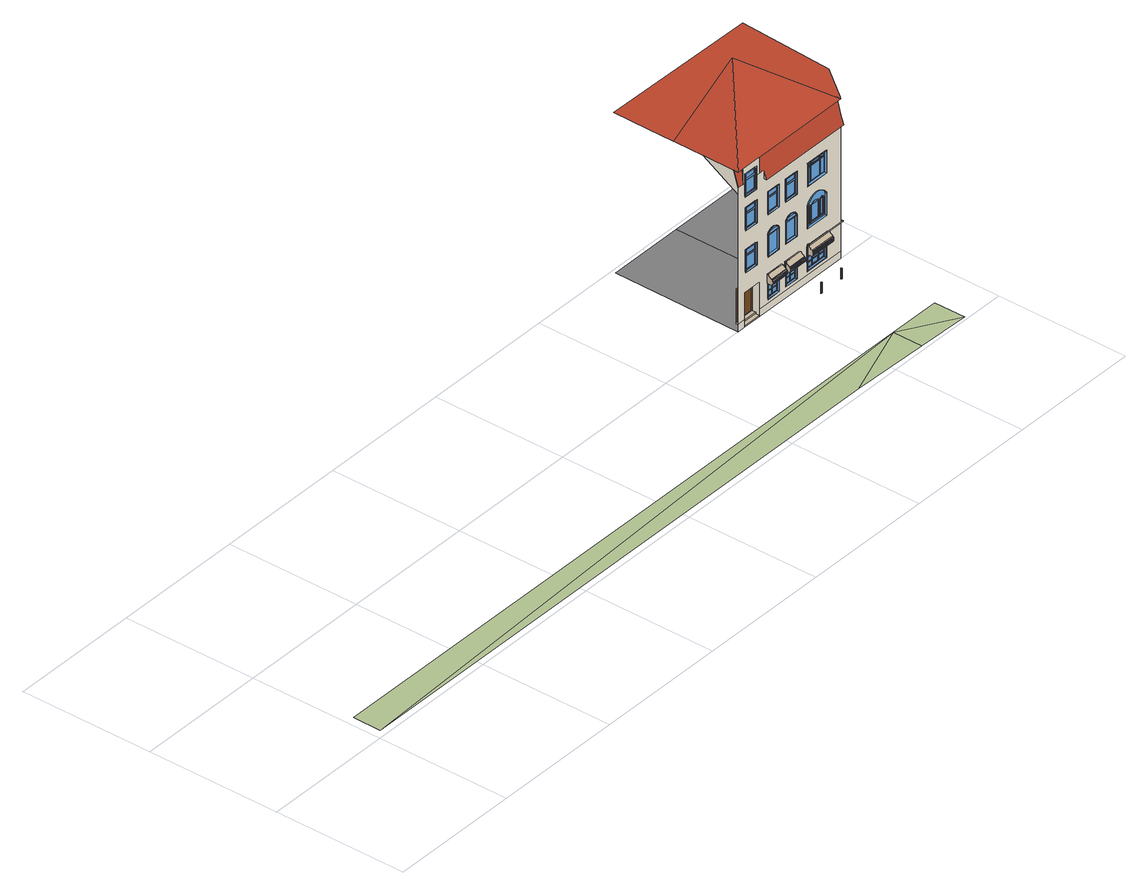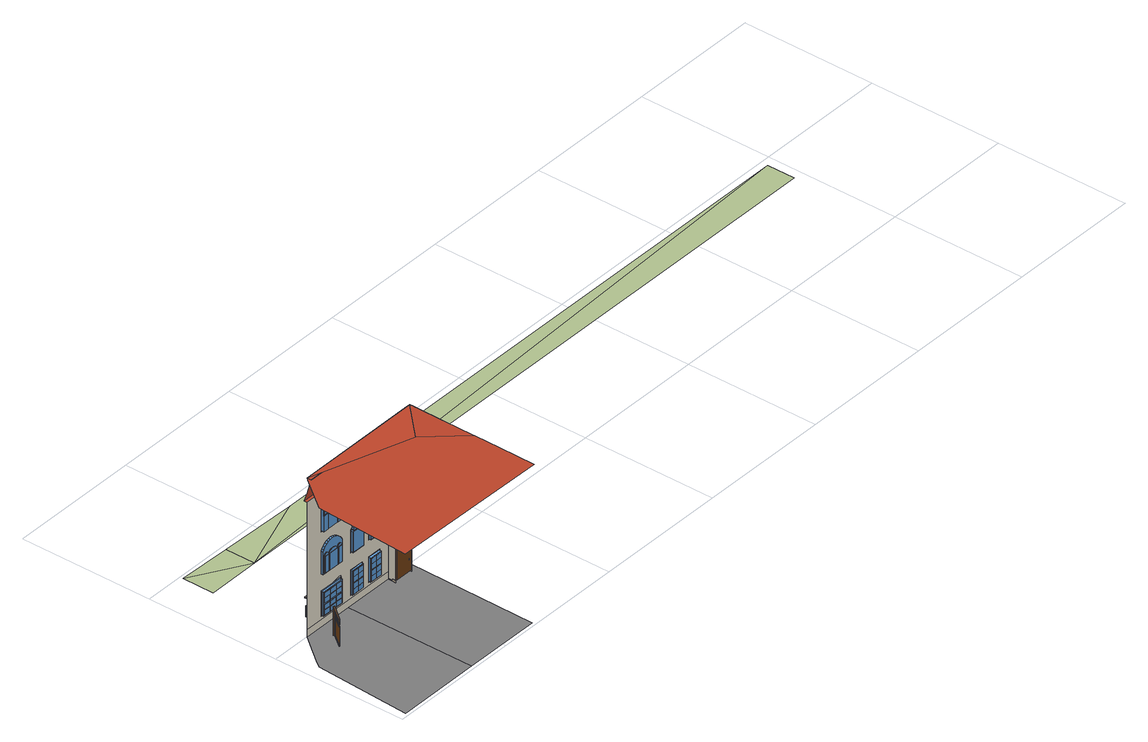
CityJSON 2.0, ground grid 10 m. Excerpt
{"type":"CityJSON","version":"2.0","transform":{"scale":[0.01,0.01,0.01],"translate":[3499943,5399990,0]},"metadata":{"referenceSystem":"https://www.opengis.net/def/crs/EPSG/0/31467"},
"CityObjects":{
"building1":{"type":"Building","children":["building1-1","building1-2"],"geometry":[{"type":"MultiSurface","lod":"3","boundaries":[[[0,1,2]],[[2,3,4]],[[4,0,2]],[[4,2,1]],[[5,1,2,6]],[[7,8,9,10,11]],[[12,13,14]],[[15,10,9,16,17,18,19]],[[20,21,22,23]],[[24,22,21,25]],[[26,27,28,29]],[[30,31,32,33]],[[34,35,36,37]],[[38,39,40]],[[40,39,41,42]],[[43,44,45,46]],[[47,48,49,50]],[[51,52,53,54]],[[55,56,57,58]],[[59,60,61,62]],[[63,64,65,66]],[[65,67,68,66]],[[67,65,64,69,70,71,72,73]],[[74,75,76,77,78,63,66,68]],[[73,74,68,67]],[[79,80,22,24,81,82,83,84]],[[23,22,80,85,86,83,82,87]],[[13,80,79,84,83,88,89,14]],[[23,87,90,20]],[[81,24,25,91]],[[89,14,12,92]],[[41,39,21,20,90,93,94,95],[96,97,35,34]],[[25,21,39,38,98,94,93,91]],[[38,40,99,98]],[[96,34,37,100]],[[41,95,101,42]],[[35,97,102,36]],[[101,99,40,42]],[[102,100,37,36]],[[103,104,105,106],[26,107,108,27]],[[109,110,111,112],[30,113,114,31]],[[27,108,115,28]],[[107,26,29,116]],[[31,114,117,32]],[[113,30,33,118]],[[28,115,116,29],[119,120,48,47],[121,122,56,55]],[[32,117,118,33],[123,124,52,51],[125,126,60,59]],[[121,55,58,127]],[[56,122,128,57]],[[119,47,50,129]],[[48,120,130,49]],[[125,59,62,131]],[[60,126,132,61]],[[123,51,54,133]],[[52,124,134,53]],[[128,127,58,57]],[[130,129,50,49]],[[132,131,62,61]],[[134,133,54,53]],[[135,15,19,136]],[[19,18,44,43,137,138,139,136]],[[44,138,140,45]],[[137,43,46,141]],[[45,140,141,46],[77,76,71,70]],[[98,99,94]],[[95,94,99,101]],[[97,96,100,102]],[[91,93,82,81]],[[87,82,93,90]],[[122,121,127,128]],[[126,125,131,132]],[[120,119,129,130]],[[124,123,133,134]],[[108,107,116,115]],[[114,113,118,117]],[[142,143,144,6,2,3]],[[89,88,92]],[[145,146,135,136,139,147,148]],[[138,137,141,140]],[[149,150,151]],[[1,13,80,22,21,39,40,99,94,93,82,83,88,151,150,152,153,154,155,2]],[[156,157,158,159]],[[160,161,162,163]],[[164,165,166,167]],[[3,2,155,154,168,89,92,12,14]],[[169,170,171,172]],[[173,174,175,176]],[[177,178,179,180]],[[181,182,183,184]],[[185,186,187,188]],[[189,190,191,192]],[[193,169,172,194]],[[11,10,15,135,146,195,196,197,198,149,151,88,83,86,85,80,13,1,5],[199,200,201,202,203,204,205,206],[110,109,112,111],[207,208,209,210,211,212,213,214,215,216,217,218,219,220,221],[222,223,224,225],[226,227,228,229,230,231,232,233,234,235,236,237,238,239,240],[241,242,243,244],[245,246,247,248],[249,250,251,252],[104,103,106,105],[253,254,255,256,257,258,259,260,261,262,263,264,265,266,267],[268,269,270,271]],[[272,273,274,275]],[[276,193,194,277]],[[278,276,277,279]],[[186,280,281,187]],[[282,185,188,283]],[[284,173,176,285]],[[286,177,180,287]],[[288,181,184,289]],[[174,290,291,175]],[[178,292,293,179]],[[182,294,295,183]],[[281,283,188,187]],[[285,176,175,291]],[[287,180,179,293]],[[184,183,295,289]],[[296,278,279,297]],[[298,296,297,299]],[[300,301,302,303,8,7]],[[246,245,248,247],[156,304,305,157]],[[211,210,209,208,207,221,220,219,218,217,216,215,214,213,212],[306,307,165,164],[308,309,310,170,169,193,276,278,296,298,311,312,313]],[[241,244,243,242],[314,315,161,160]],[[304,156,159,316]],[[157,305,317,158]],[[161,315,318,162]],[[314,160,163,319]],[[170,310,320,171]],[[165,307,321,166]],[[306,164,167,322]],[[280,282,283,281]],[[290,284,285,291]],[[292,286,287,293]],[[294,288,289,295]],[[158,317,316,159],[323,324,190,189],[325,326,273,272]],[[162,318,319,163],[327,328,329,330],[173,284,290,174],[331,332,333,334],[282,280,186,185],[335,336,337,338],[339,340,341,342],[182,181,288,294],[177,286,292,178]],[[190,324,343,191]],[[323,189,192,344]],[[273,326,345,274]],[[325,272,275,346]],[[343,344,192,191]],[[345,346,275,274]],[[347,348,349,350,351,299,297,279,277,194,172,171,320]],[[321,322,167,166],[352,353,354,355]],[[353,352,355,354]],[[330,329,356,357]],[[333,332,358,359]],[[338,337,360,361]],[[340,339,362,363]],[[311,298,299,351]],[[312,311,351,350]],[[142,3,14,89,168]],[[329,328,364,356]],[[327,330,357,365]],[[332,331,366,358]],[[334,333,359,367]],[[337,336,368,360]],[[335,338,361,369]],[[341,340,363,370]],[[339,342,371,362]],[[364,365,357,356]],[[358,366,367,359]],[[368,369,361,360]],[[363,362,371,370]],[[313,312,350,349]],[[308,313,349,348]],[[309,308,348,347]],[[326,325,346,345]],[[324,323,344,343]],[[310,309,347,320]],[[328,327,365,364]],[[331,334,367,366]],[[336,335,369,368]],[[342,341,370,371]],[[315,314,319,318]],[[307,306,322,321]],[[305,304,316,317]],[[372,373,374,375]],[[376,377,378,379]],[[380,381,382,383]],[[384,385,386,387]],[[388,389,390,391]],[[392,393,394,395]],[[396,397,398,399]],[[400,401,402,403]],[[404,405,406,407]],[[408,384,387,409]],[[410,411,412,413]],[[414,408,409,415]],[[416,414,415,417]],[[418,392,395,419]],[[420,388,391,421]],[[389,422,423,390]],[[393,424,425,394]],[[426,400,403,427]],[[428,396,399,429]],[[397,430,431,398]],[[401,432,433,402]],[[391,390,423,421]],[[419,395,394,425]],[[429,399,398,431]],[[433,427,403,402]],[[434,416,417,435]],[[436,434,435,437]],[[254,253,267,266,265,264,263,262,261,260,259,258,257,256,255],[438,439,381,380],[440,441,442,385,384,408,414,416,434,436,443,444,445]],[[252,251,250,249],[372,446,447,373]],[[268,271,270,269],[377,376,448,449]],[[373,447,450,374]],[[446,372,375,451]],[[438,380,383,452]],[[381,439,453,382]],[[385,442,454,386]],[[377,449,455,378]],[[448,376,379,456]],[[424,418,419,425]],[[430,428,429,431]],[[432,426,427,433]],[[422,420,421,423]],[[374,450,451,375],[457,458,405,404],[459,460,411,410]],[[378,455,456,379],[461,462,463,464],[465,466,467,468],[389,388,420,422],[392,418,424,393],[469,470,471,472],[396,428,430,397],[473,474,475,476],[426,432,401,400]],[[411,460,477,412]],[[405,458,478,406]],[[457,404,407,479]],[[459,410,413,480]],[[453,452,383,382],[481,482,483,484]],[[485,486,487,488,489,437,435,417,415,409,387,386,454]],[[477,480,413,412]],[[478,479,407,406]],[[482,481,484,483]],[[475,474,490,491]],[[466,465,492,493]],[[472,471,494,495]],[[464,463,496,497]],[[443,436,437,489]],[[444,443,489,488]],[[195,146,145,303,302,498]],[[471,470,499,494]],[[474,473,500,490]],[[465,468,501,492]],[[467,466,493,502]],[[476,475,491,503]],[[469,472,495,504]],[[463,462,505,496]],[[461,464,497,506]],[[445,444,488,487]],[[499,504,495,494]],[[490,500,503,491]],[[493,492,501,502]],[[505,506,497,496]],[[440,445,487,486]],[[441,440,486,485]],[[460,459,480,477]],[[458,457,479,478]],[[442,441,485,454]],[[462,461,506,505]],[[473,476,503,500]],[[468,467,502,501]],[[470,469,504,499]],[[439,438,452,453]],[[447,446,451,450]],[[449,448,456,455]],[[152,150,149,198]],[[507,200,199,508]],[[509,508,199]],[[509,510,511,512]],[[236,235,513,514]],[[515,516,517,518,519]],[[237,236,514,520]],[[521,522,523,524]],[[525,526,527,528]],[[529,530,531,532]],[[533,534,535,536]],[[537,538,539,540]],[[541,542,543,544,545]],[[546,547,548,549]],[[550,543,542,551]],[[202,201,200,203]],[[238,237,520,552]],[[553,550,551,554]],[[555,556,557,558]],[[559,168,154,155,2,6,144,143,560,561,562,563,564,565]],[[566,553,554,567]],[[568,566,567,569]],[[518,517,570,571],[534,533,572,573]],[[571,574,519,518],[575,576,547,546]],[[577,568,569,578]],[[547,576,579,548]],[[575,546,549,580]],[[572,533,536,581]],[[534,573,582,535]],[[239,238,552,583]],[[579,580,549,548]],[[536,535,582,581]],[[545,584,585,541]],[[542,541,585,586,587,588,589,590,578,569,567,554,551],[591,556,555,592]],[[556,591,593,557]],[[592,555,558,594]],[[557,593,594,558]],[[595,577,578,590]],[[530,596,597,531]],[[598,521,524,599]],[[600,529,532,601]],[[522,602,603,523]],[[604,537,540,605]],[[538,606,607,539]],[[608,525,528,609]],[[526,610,611,527]],[[532,531,597,601]],[[603,599,524,523]],[[605,540,539,607]],[[609,528,527,611]],[[612,595,590,589]],[[613,612,589,588]],[[576,575,580,579]],[[240,239,583,614]],[[615,613,588,587]],[[573,572,581,582]],[[591,592,594,593]],[[616,615,587,586]],[[617,616,586,585,584]],[[618,619,620,621]],[[622,623,624,625]],[[626,622,625,627]],[[628,629,630,631]],[[606,604,605,607]],[[596,600,601,597]],[[602,598,599,603]],[[610,608,609,611]],[[632,633,634,635]],[[226,240,614,636]],[[637,626,627,638]],[[639,640,641,642]],[[643,644,645,646]],[[647,648,649,650]],[[651,652,653,654]],[[655,637,638,656]],[[200,199,509,657,658,510,509,199,206,205,204,203]],[[659,655,656,660]],[[227,226,636,661]],[[662,659,660,663]],[[658,664,511,510]],[[657,509,512,665]],[[225,224,223,222],[515,666,667,516]],[[668,647,650,669]],[[648,670,671,649]],[[672,639,642,673]],[[674,643,646,675]],[[640,676,677,641]],[[664,665,512,511],[530,529,600,596],[598,602,522,521],[678,679,680,681],[674,682,644,643],[651,683,684,652],[685,686,687,688],[672,676,640,639],[537,604,606,538],[647,668,670,648],[525,608,610,526],[689,690,691,692],[693,694,695,696]],[[669,650,649,671]],[[644,682,697,645]],[[698,662,663,699]],[[683,651,654,700]],[[677,673,642,641]],[[697,675,646,645]],[[652,684,701,653]],[[235,234,702,513]],[[700,654,653,701]],[[666,515,519,574,703,704]],[[516,667,705,706,570,517]],[[570,706,707,571],[618,708,709,619]],[[707,703,574,571],[628,710,711,629]],[[514,513,702,712,713,714,715,716,717,661,636,614,583,552,520],[718,719,720,721,722,723,724,725,726,727,728,729,730,731,732],[698,733,734,735,736,737,738,739,623,622,626,637,655,659,662],[616,617,584,545,544,543,550,553,566,568,577,595,612,613,615]],[[710,628,631,740]],[[629,711,741,630]],[[708,618,621,742]],[[619,709,743,620]],[[623,739,744,624]],[[740,631,630,741]],[[742,621,620,743]],[[625,624,744,745,746,747,748,749,750,699,663,660,656,638,627],[751,633,632,752]],[[633,751,753,634]],[[752,632,635,754]],[[634,753,754,635]],[[733,698,699,750]],[[228,227,661,717]],[[734,733,750,749]],[[735,734,749,748]],[[670,668,669,671]],[[676,672,673,677]],[[682,674,675,697]],[[684,683,700,701]],[[229,228,717,716]],[[736,735,748,747]],[[692,691,755,756]],[[693,696,757,758]],[[681,680,759,760]],[[685,688,761,762]],[[737,736,747,746]],[[711,710,740,741]],[[738,737,746,745]],[[751,752,754,753]],[[739,738,745,744]],[[709,708,742,743]],[[230,229,716,715]],[[721,720,763,764]],[[765,766,767,768]],[[722,721,764,769]],[[723,722,769,770]],[[771,772,773,774]],[[724,723,770,775]],[[776,777,778,779]],[[689,692,756,780]],[[694,693,758,781]],[[691,690,782,755]],[[696,695,783,757]],[[781,758,757,783]],[[782,780,756,755]],[[678,681,760,784]],[[680,679,785,759]],[[686,685,762,786]],[[725,724,775,787]],[[688,687,788,761]],[[785,784,760,759]],[[786,762,761,788]],[[726,725,787,789]],[[231,230,715,714]],[[727,726,789,790]],[[720,719,791,763]],[[764,763,791,792,793,794,795,796,797,790,789,787,775,770,769],[798,777,776,799]],[[707,706,705,800],[801,766,765,802]],[[800,704,703,707],[803,804,772,771]],[[777,798,805,778]],[[799,776,779,806]],[[766,801,807,767]],[[802,765,768,808]],[[772,804,809,773]],[[803,771,774,810]],[[778,805,806,779]],[[728,727,790,797]],[[767,807,808,768]],[[809,810,774,773]],[[729,728,797,796]],[[232,231,714,713]],[[730,729,796,795]],[[731,730,795,794]],[[679,678,784,785]],[[687,686,786,788]],[[695,694,781,783]],[[690,689,780,782]],[[732,731,794,793]],[[798,799,806,805]],[[804,803,810,809]],[[718,732,793,792]],[[719,718,792,791]],[[658,657,665,664]],[[233,232,713,712]],[[801,802,808,807]],[[667,666,704,800,705]],[[234,233,712,702]],[[811,812,813,814]],[[815,816,817,818]],[[819,820,821,822]],[[818,817,823,824]],[[825,821,822,826]],[[815,827,824,818]],[[816,828,823,817]],[[820,829,825,821]],[[830,819,822,826]],[[811,831,832,814]],[[498,302,301,833,834,835,836]]],"semantics":{"surfaces":[{"type":"WallSurface"},{"type":"Window"},{"type":"Door"},{"type":"RoofSurface"},{"type":"GroundSurface"}],"values":[0,0,0,0,0,0,0,0,1,1,1,1,1,1,1,2,1,1,1,1,2,2,2,2,2,1,1,0,1,1,0,1,1,1,1,1,1,1,1,1,1,1,1,1,1,1,1,1,1,1,1,1,1,1,1,1,1,1,1,0,2,2,2,2,1,1,1,1,1,1,1,1,1,1,1,3,0,0,2,0,3,1,1,1,3,1,1,1,1,1,1,1,0,1,1,1,1,1,1,1,1,1,1,1,1,1,1,1,1,1,4,1,1,1,1,1,1,1,1,1,1,1,1,1,1,1,1,1,1,1,1,1,1,1,1,1,1,1,1,1,1,1,3,1,1,1,1,1,1,1,1,1,1,1,1,1,1,1,1,1,1,1,1,1,1,1,1,1,1,1,1,1,1,1,1,1,1,1,1,1,1,1,1,1,1,1,1,1,1,1,1,1,1,1,1,1,1,1,1,1,1,1,1,1,1,1,1,1,1,1,1,1,1,1,1,1,1,1,1,1,1,1,1,1,1,1,0,1,1,1,1,1,1,1,1,1,1,1,1,1,1,1,1,1,1,1,1,1,1,1,1,1,3,1,1,1,1,1,1,1,1,1,1,1,1,1,1,0,1,1,1,3,1,1,1,1,1,1,1,1,1,1,1,1,1,1,1,1,1,1,1,1,1,1,1,1,1,1,1,1,1,1,1,1,1,1,1,1,1,1,1,1,1,1,1,1,1,1,1,1,1,1,1,1,1,1,1,1,1,1,1,1,1,1,1,1,1,1,1,1,1,1,1,1,1,1,1,1,1,1,1,1,1,1,1,1,1,1,1,1,1,1,1,1,1,1,1,1,1,1,1,1,1,1,1,1,1,1,1,1,1,1,1,1,1,1,1,1,1,1,1,1,1,1,1,1,1,1,1,1,1,1,1,1,1,1,1,1,1,1,1,1,1,1,1,1,1,1,1,1,1,1,1,1,1,1,1,1,1,1,1,1,1,1,1,1,1,1,1,1,1,2,2,2,2,2,2,2,2,2,2,4]}}]},
"building1-1":{"type":"BuildingInstallation","attributes":{"function":"1060"},"parents":["building1"],"geometry":[{"type":"MultiSurface","lod":"3","boundaries":[[[16,9,145,148]],[[8,303,145,9]],[[147,139,138,44,18,17]],[[16,148,147,17]],[[837,838,18,17,16]],[[8,837,16,9]],[[839,840,148,147,139]],[[840,303,145,148]]]}]},
"building1-2":{"type":"BuildingInstallation","attributes":{"function":"1070"},"parents":["building1"],"geometry":[{"type":"MultiSurface","lod":"3","boundaries":[[[841,842,843,844]],[[845,846,847,848]],[[849,845,848,850]],[[851,849,850,852]],[[853,854,855,856]],[[857,852,850,848,847,858,859,860,861,862,863,856,855,864,844,843,865,866]],[[867,851,852,857]],[[868,867,857,866,865,843,842,869]],[[854,853,870,871,872,873,874,875,846,845,849,851,867,868,869,842,841,876]],[[870,853,856,863]],[[871,870,863,862]],[[872,871,862,861]],[[873,872,861,860]],[[874,873,860,859]],[[875,874,859,858]],[[846,875,858,847]],[[877,878,879,880]],[[881,882,880,879]],[[883,884,885,886]],[[887,888,889,890,891,885,884,892]],[[889,893,894,895,896,897,898,899,900,901,902,903,904,905,886,885,891,890]],[[906,907,904,903]],[[888,908,893,889]],[[908,909,894,893]],[[909,910,895,894]],[[910,911,896,895]],[[911,912,897,896]],[[912,913,898,897]],[[913,914,899,898]],[[914,915,900,899]],[[916,906,903,902]],[[915,917,901,900]],[[917,916,902,901]],[[907,906,916,917,915,914,913,912,911,910,909,908,888,887,892,884,883,918]],[[919,201,202]],[[920,921,922,923]],[[924,925,926,927]],[[925,928,929,926]],[[930,920,923,931]],[[928,932,933,929]],[[932,930,931,933]],[[934,921,920,930,932,928,925,924,935,936,937,938,939,940,941,942,943,944]],[[935,924,927,945]],[[936,935,945,946]],[[937,936,946,947]],[[938,937,947,948]],[[940,939,949,950]],[[939,938,948,949]],[[951,952,953,944,201,919,202]],[[954,955,956,952,951]],[[944,953,507,508,934]],[[196,197,878,877]],[[941,940,950,957,958,959,943,942]],[[951,959,958,957,950,949,948,947,946,945,927,926,929,933,931,923,922,954]],[[951,202,201,944,943,959]]]}]},
"cityfurniture1":{"type":"CityFurniture","attributes":{"function":"1520"},"geometry":[{"type":"MultiSurface","lod":"3","boundaries":[[[960,961,962,963]],[[963,962,964,965,966,967]],[[968,969,967,966]],[[969,960,963,967]],[[970,968,966,965]],[[961,971,964,962]],[[971,970,965,964]]]}]},
"cityfurniture2":{"type":"CityFurniture","attributes":{"function":"1520"},"geometry":[{"type":"MultiSurface","lod":"3","boundaries":[[[972,973,974,975]],[[975,974,976,977,978,979]],[[980,981,979,978]],[[981,972,975,979]],[[982,980,978,977]],[[973,983,976,974]],[[983,982,977,976]]]}]},
"terrain1":{"type":"TINRelief","geometry":[{"type":"CompositeSurface","lod":"3","boundaries":[[[984,985,986]],[[985,984,987]],[[985,987,988]],[[989,985,988]],[[985,989,990]]]}]}
},
"vertices":[
[4704,1000,1084],[4704,1000,1082],[4705,1035,1200],[4704,1000,1200],[4704,1035,1200],[4704,1000,1035],[4706,1278,1200],[4704,1000,0],[4762,1000,0],[4762,1000,8],[4762,1000,57],[4704,1000,57],[4754,1010,1200],[4754,1000,1082],[4754,1000,1200],[4762,1000,262],[4762,1031,8],[4762,1031,18],[4762,1062,18],[4762,1062,262],[4777,1013,977],[4777,1013,1126],[4777,1000,1082],[4777,1000,977],[4777,1000,1145],[4777,1013,1145],[4782,1000,889],[4782,1000,721],[4782,1013,721],[4782,1013,889],[4782,1000,572],[4782,1000,404],[4782,1013,404],[4782,1013,572],[4783,1013,1083],[4783,1013,983],[4783,1017,983],[4783,1017,1083],[4783,1013,1139],[4783,1013,1126],[4783,1017,1139],[4783,1013,1096],[4783,1017,1096],[4771,1062,252],[4771,1062,18],[4771,1065,18],[4771,1065,252],[4788,1013,827],[4788,1013,727],[4788,1017,727],[4788,1017,827],[4788,1013,510],[4788,1013,410],[4788,1017,410],[4788,1017,510],[4788,1013,883],[4788,1013,840],[4788,1017,840],[4788,1017,883],[4789,1013,565],[4789,1013,522],[4789,1017,522],[4789,1017,565],[4783,1061,114],[4783,1061,103],[4783,1057,103],[4783,1057,114],[4795,1057,103],[4795,1057,114],[4787,1061,103],[4787,1065,103],[4789,1065,103],[4789,1061,103],[4795,1061,103],[4795,1061,114],[4789,1061,114],[4789,1065,114],[4787,1065,114],[4787,1061,114],[4774,1000,1149],[4774,1000,1082],[4880,1000,1145],[4880,1000,1082],[4884,1000,1082],[4884,1000,1149],[4774,1000,974],[4884,1000,974],[4880,1000,977],[4906,1000,1082],[4906,1000,1200],[4880,1013,977],[4880,1013,1145],[4906,1010,1200],[4880,1013,1126],[4874,1013,1126],[4874,1013,1096],[4874,1013,1083],[4874,1013,983],[4874,1013,1139],[4874,1017,1139],[4874,1017,1083],[4874,1017,1096],[4874,1017,983],[4889,1000,893],[4779,1000,893],[4779,1000,718],[4889,1000,718],[4885,1000,889],[4885,1000,721],[4889,1000,575],[4779,1000,575],[4779,1000,400],[4889,1000,400],[4886,1000,572],[4886,1000,404],[4885,1013,721],[4885,1013,889],[4886,1013,404],[4886,1013,572],[4879,1013,827],[4879,1013,727],[4879,1013,883],[4879,1013,840],[4879,1013,510],[4879,1013,410],[4879,1013,565],[4879,1013,522],[4879,1017,883],[4879,1017,840],[4879,1017,827],[4879,1017,727],[4879,1017,565],[4879,1017,522],[4879,1017,510],[4879,1017,410],[4914,1000,262],[4914,1062,262],[4905,1062,252],[4905,1062,18],[4914,1062,18],[4905,1065,18],[4905,1065,252],[5281,1519,1508],[4708,1512,1200],[4708,1494,1200],[4914,1000,8],[4914,1000,57],[4914,1031,18],[4914,1031,8],[4954,1000,1015],[4954,980,1015],[4954,1000,1082],[5700,980,1015],[5700,1000,1082],[5700,1035,1200],[4954,1035,1200],[4997,1000,889],[4997,1000,721],[4997,1013,721],[4997,1013,889],[4997,1000,266],[4997,1000,84],[4997,1013,84],[4997,1013,266],[4998,1000,563],[4998,1000,405],[4998,1017,405],[4998,1017,563],[5700,1000,1200],[5002,1000,576],[4999,1000,571],[4999,1017,571],[5002,1017,576],[5002,1013,170],[5002,1013,131],[5002,1017,131],[5002,1017,170],[5002,1013,219],[5002,1013,180],[5002,1017,180],[5002,1017,219],[5002,1013,261],[5002,1013,222],[5002,1017,222],[5002,1017,261],[5002,1013,128],[5002,1013,89],[5002,1017,89],[5002,1017,128],[5003,1013,827],[5003,1013,727],[5003,1017,727],[5003,1017,827],[5008,1000,585],[5008,1017,585],[5700,1000,57],[5700,1000,286],[5700,1000,294],[5700,1000,1015],[5374,1000,80],[5374,1000,270],[5374,1000,284],[5385,1000,284],[5450,1000,270],[5564,1000,270],[5564,1000,80],[5539,1000,80],[5098,1000,578],[5103,1000,568],[5103,1000,400],[4993,1000,400],[4993,1000,568],[4998,1000,578],[5006,1000,588],[5015,1000,596],[5025,1000,602],[5036,1000,605],[5048,1000,606],[5060,1000,605],[5072,1000,602],[5082,1000,596],[5091,1000,588],[5379,1000,893],[5564,1000,893],[5564,1000,718],[5379,1000,718],[5452,1000,627],[5472,1000,630],[5491,1000,627],[5510,1000,622],[5527,1000,612],[5542,1000,600],[5555,1000,585],[5564,1000,568],[5564,1000,400],[5379,1000,400],[5379,1000,568],[5388,1000,585],[5401,1000,600],[5416,1000,612],[5433,1000,622],[5104,1000,272],[5104,1000,80],[4993,1000,80],[4993,1000,272],[4993,1000,893],[5103,1000,893],[5103,1000,718],[4993,1000,718],[5276,1000,718],[5166,1000,718],[5166,1000,893],[5276,1000,893],[5166,1000,400],[5166,1000,568],[5171,1000,578],[5178,1000,588],[5187,1000,596],[5198,1000,602],[5209,1000,605],[5221,1000,606],[5233,1000,605],[5244,1000,602],[5255,1000,596],[5263,1000,588],[5271,1000,578],[5276,1000,568],[5276,1000,400],[5277,1000,270],[5277,1000,80],[5166,1000,80],[5166,1000,270],[5003,1013,883],[5003,1013,840],[5003,1017,840],[5003,1017,883],[5017,1000,593],[5017,1017,593],[5027,1000,598],[5027,1017,598],[5047,1013,89],[5047,1017,89],[5047,1013,128],[5047,1017,128],[5047,1013,170],[5047,1017,170],[5047,1013,219],[5047,1017,219],[5047,1013,261],[5047,1017,261],[5047,1013,131],[5047,1017,131],[5047,1013,180],[5047,1017,180],[5047,1013,222],[5047,1017,222],[5037,1000,602],[5037,1017,602],[5048,1000,603],[5048,1017,603],[4711,1974,0],[5299,1974,0],[5299,1000,0],[4914,1000,0],[5100,1000,889],[5100,1000,721],[5099,1000,563],[5099,1000,405],[5088,1000,585],[5095,1000,576],[5097,1000,571],[5059,1000,602],[5070,1000,598],[5080,1000,593],[5100,1000,266],[5100,1000,84],[5100,1013,889],[5100,1013,721],[5100,1013,84],[5100,1013,266],[5097,1017,571],[5099,1017,405],[5099,1017,563],[5094,1013,827],[5094,1013,727],[5093,1013,883],[5093,1013,840],[5095,1013,170],[5095,1013,131],[5050,1013,131],[5050,1013,170],[5095,1013,89],[5050,1013,89],[5050,1013,128],[5095,1013,128],[5095,1013,219],[5095,1013,180],[5050,1013,180],[5050,1013,219],[5050,1013,222],[5050,1013,261],[5095,1013,261],[5095,1013,222],[5094,1017,727],[5094,1017,827],[5093,1017,840],[5093,1017,883],[5095,1017,576],[5088,1017,585],[5080,1017,593],[5070,1017,598],[5059,1017,602],[5001,1017,560],[5096,1017,560],[5096,1017,408],[5001,1017,408],[5050,1017,131],[5050,1017,170],[5050,1017,89],[5050,1017,128],[5050,1017,180],[5050,1017,219],[5050,1017,222],[5050,1017,261],[5095,1017,131],[5095,1017,170],[5095,1017,89],[5095,1017,128],[5095,1017,180],[5095,1017,219],[5095,1017,261],[5095,1017,222],[5169,1000,889],[5169,1000,721],[5169,1013,721],[5169,1013,889],[5170,1000,266],[5170,1000,84],[5170,1013,84],[5170,1013,266],[5170,1000,563],[5170,1000,405],[5170,1017,405],[5170,1017,563],[5174,1000,576],[5172,1000,571],[5172,1017,571],[5174,1017,576],[5175,1013,261],[5175,1013,222],[5175,1017,222],[5175,1017,261],[5175,1013,219],[5175,1013,180],[5175,1017,180],[5175,1017,219],[5175,1013,170],[5175,1013,131],[5175,1017,131],[5175,1017,170],[5175,1013,128],[5175,1013,89],[5175,1017,89],[5175,1017,128],[5175,1013,827],[5175,1013,727],[5175,1017,727],[5175,1017,827],[5181,1000,585],[5181,1017,585],[5176,1013,883],[5176,1013,840],[5176,1017,840],[5176,1017,883],[5189,1000,593],[5189,1017,593],[5199,1000,598],[5199,1017,598],[5220,1013,219],[5220,1017,219],[5220,1013,261],[5220,1017,261],[5220,1013,222],[5220,1017,222],[5220,1013,180],[5220,1017,180],[5220,1013,128],[5220,1017,128],[5220,1013,170],[5220,1017,170],[5220,1013,131],[5220,1017,131],[5220,1013,89],[5220,1017,89],[5210,1000,602],[5210,1017,602],[5221,1000,603],[5221,1017,603],[5271,1000,563],[5271,1000,405],[5261,1000,585],[5267,1000,576],[5270,1000,571],[5232,1000,602],[5242,1000,598],[5252,1000,593],[5273,1000,889],[5273,1000,721],[5273,1000,266],[5273,1000,84],[5273,1013,721],[5273,1013,889],[5271,1017,563],[5271,1017,405],[5270,1017,571],[5273,1013,84],[5273,1013,266],[5266,1013,827],[5266,1013,727],[5266,1013,883],[5266,1013,840],[5268,1013,219],[5268,1013,180],[5223,1013,180],[5223,1013,219],[5223,1013,222],[5223,1013,261],[5268,1013,261],[5268,1013,222],[5268,1013,170],[5268,1013,131],[5223,1013,131],[5223,1013,170],[5268,1013,89],[5223,1013,89],[5223,1013,128],[5268,1013,128],[5266,1017,840],[5266,1017,727],[5266,1017,827],[5266,1017,883],[5173,1017,560],[5268,1017,560],[5268,1017,408],[5173,1017,408],[5267,1017,576],[5261,1017,585],[5252,1017,593],[5242,1017,598],[5232,1017,602],[5223,1017,89],[5223,1017,128],[5223,1017,222],[5223,1017,261],[5223,1017,131],[5223,1017,170],[5223,1017,180],[5223,1017,219],[5700,1000,0],[5268,1017,131],[5268,1017,89],[5268,1017,222],[5268,1017,261],[5268,1017,128],[5268,1017,170],[5268,1017,180],[5268,1017,219],[5370,1001,270],[5370,1001,217],[5379,1000,265],[5379,1000,85],[5379,1016,85],[5379,1016,265],[5379,1017,400],[5379,1017,568],[5383,1000,889],[5383,1000,722],[5383,1017,722],[5383,1017,844],[5383,1017,889],[5388,1017,585],[5386,1016,127],[5386,1016,92],[5386,1020,92],[5386,1020,127],[5386,1016,217],[5386,1016,182],[5386,1020,182],[5386,1020,217],[5386,1016,168],[5386,1016,133],[5386,1020,133],[5386,1020,168],[5386,1017,840],[5386,1017,725],[5386,1021,725],[5386,1021,840],[5387,1016,257],[5387,1016,223],[5387,1020,223],[5387,1020,257],[5388,1023,409],[5388,1023,538],[5388,1017,538],[5388,1017,532],[5388,1017,409],[5389,1017,881],[5389,1017,851],[5389,1021,851],[5389,1021,881],[5390,1017,543],[5390,1023,543],[5401,1017,600],[5393,1017,548],[5393,1023,548],[5391,1023,536],[5391,1023,412],[5391,1027,412],[5391,1027,536],[5714,1018,1200],[4709,1710,1200],[4711,1988,1200],[5904,1972,1200],[5939,1972,1200],[5897,1257,1200],[5883,1238,1200],[5397,1017,551],[5397,1023,551],[5402,1017,554],[5402,1023,554],[5427,1017,722],[5427,1017,844],[5424,1017,840],[5424,1017,725],[5427,1017,889],[5421,1017,881],[5421,1017,851],[5407,1017,554],[5407,1023,554],[5421,1021,851],[5421,1021,881],[5424,1021,840],[5424,1021,725],[5416,1017,612],[5426,1017,409],[5426,1023,409],[5426,1023,538],[5424,1023,543],[5421,1023,548],[5417,1023,551],[5412,1023,554],[5423,1023,412],[5423,1023,536],[5423,1027,412],[5423,1027,536],[5412,1017,554],[5436,1016,133],[5436,1020,133],[5436,1016,127],[5436,1020,127],[5436,1016,168],[5436,1020,168],[5436,1016,92],[5436,1020,92],[5436,1016,257],[5436,1020,257],[5436,1016,223],[5436,1020,223],[5436,1016,217],[5436,1020,217],[5436,1016,182],[5436,1020,182],[5417,1017,551],[5421,1017,548],[5433,1017,622],[5424,1017,543],[5426,1017,538],[5426,1017,532],[5430,1017,840],[5430,1017,725],[5430,1021,725],[5430,1021,840],[5432,1017,538],[5432,1017,409],[5432,1023,409],[5432,1023,538],[5437,1017,544],[5437,1023,544],[5435,1017,882],[5435,1017,851],[5435,1021,851],[5435,1021,882],[5434,1023,535],[5434,1023,412],[5434,1027,412],[5434,1027,535],[5452,1017,627],[5442,1017,549],[5442,1023,549],[5441,1016,217],[5441,1016,182],[5441,1020,182],[5441,1020,217],[5442,1016,168],[5442,1016,133],[5442,1019,133],[5442,1019,168],[5442,1016,258],[5442,1016,223],[5442,1020,223],[5442,1020,258],[5442,1016,127],[5442,1016,92],[5442,1020,92],[5442,1020,127],[5449,1017,553],[5449,1023,553],[5559,1000,265],[5559,1000,85],[5456,1017,556],[5456,1023,556],[5472,1017,630],[5464,1017,558],[5464,1023,558],[5559,1016,85],[5559,1016,265],[5560,1000,889],[5560,1000,722],[5494,1016,258],[5494,1020,258],[5494,1016,223],[5494,1020,223],[5494,1016,217],[5494,1020,217],[5495,1016,168],[5495,1019,168],[5495,1016,182],[5495,1020,182],[5551,1016,167],[5551,1016,133],[5502,1016,133],[5501,1016,167],[5496,1016,133],[5495,1016,127],[5496,1016,92],[5502,1016,126],[5551,1016,126],[5551,1016,93],[5502,1016,93],[5552,1016,258],[5552,1016,223],[5500,1016,223],[5499,1016,258],[5500,1016,217],[5552,1016,217],[5552,1016,182],[5500,1016,182],[5496,1019,133],[5472,1017,558],[5472,1023,558],[5495,1020,127],[5496,1020,92],[5564,1017,400],[5516,1017,889],[5560,1017,889],[5560,1017,722],[5516,1017,722],[5516,1017,844],[5513,1017,840],[5513,1017,725],[5508,1017,882],[5508,1017,851],[5564,1017,568],[5555,1017,585],[5542,1017,600],[5527,1017,612],[5510,1017,622],[5491,1017,627],[5554,1017,538],[5554,1017,410],[5518,1017,410],[5518,1017,538],[5519,1017,542],[5521,1017,546],[5524,1017,550],[5528,1017,552],[5532,1017,554],[5536,1017,554],[5541,1017,554],[5545,1017,552],[5548,1017,550],[5551,1017,546],[5553,1017,542],[5479,1017,558],[5487,1017,556],[5494,1017,553],[5501,1017,549],[5507,1017,544],[5512,1017,538],[5512,1017,409],[5508,1021,882],[5508,1021,851],[5513,1021,840],[5513,1021,725],[5512,1023,409],[5512,1023,538],[5507,1023,544],[5501,1023,549],[5494,1023,553],[5487,1023,556],[5479,1023,558],[5509,1023,412],[5509,1023,535],[5509,1027,412],[5509,1027,535],[5500,1020,223],[5499,1020,258],[5500,1019,182],[5500,1019,217],[5502,1020,133],[5501,1020,167],[5502,1020,93],[5502,1020,126],[5518,1023,410],[5518,1023,538],[5519,1017,841],[5519,1017,724],[5519,1021,724],[5519,1021,841],[5519,1023,542],[5521,1023,546],[5522,1017,882],[5522,1017,851],[5522,1021,851],[5522,1021,882],[5524,1023,550],[5521,1023,535],[5521,1023,413],[5521,1027,413],[5521,1027,535],[5552,1020,258],[5552,1019,217],[5552,1020,223],[5552,1019,182],[5551,1020,167],[5551,1020,133],[5551,1020,126],[5528,1023,552],[5551,1020,93],[5532,1023,554],[5536,1023,554],[5554,1023,410],[5554,1023,538],[5553,1023,542],[5551,1023,546],[5548,1023,550],[5545,1023,552],[5541,1023,554],[5551,1023,413],[5551,1023,535],[5560,1017,844],[5558,1017,724],[5558,1017,841],[5554,1017,882],[5554,1017,851],[5551,1027,413],[5551,1027,535],[5558,1021,724],[5558,1021,841],[5554,1021,851],[5554,1021,882],[5646,1165,277],[5646,1165,57],[5640,1169,57],[5640,1169,277],[5648,1178,212],[5648,1178,65],[5646,1179,65],[5646,1179,212],[5648,1178,226],[5648,1178,266],[5646,1179,266],[5646,1179,226],[5718,1274,65],[5718,1274,212],[5718,1274,266],[5718,1274,226],[5720,1272,212],[5720,1272,65],[5720,1272,266],[5720,1272,226],[5734,1279,277],[5728,1283,277],[5939,1974,0],[5897,1257,0],[5855,1201,0],[5752,1068,0],
[4762,1031,0],[4762,1062,0],[4914,1062,0],[4914,1031,0],
[4979,1000,284],[4979,986,284],[5120,986,284],[5120,1000,284],[4979,951,251],[4979,950,247],[5120,950,247],[5120,951,251],[4979,953,254],[5120,953,254],[4979,955,258],[5120,955,258],[4979,955,220],[4979,958,217],[5120,958,217],[5120,955,220],[5120,958,261],[5120,949,243],[5120,949,239],[5120,949,235],[5120,950,231],[5120,951,227],[5120,953,223],[5120,1000,217],[5120,973,273],[5120,966,267],[4979,958,261],[4979,966,267],[4979,973,273],[4979,953,223],[4979,951,227],[4979,950,231],[4979,949,235],[4979,949,239],[4979,949,243],[4979,1000,217],[5700,981,286],[5700,981,294],[5374,981,294],[5374,981,286],[5374,1000,294],[5374,1000,286],[5151,1000,284],[5151,986,284],[5292,986,284],[5292,1000,284],[5151,966,267],[5151,958,261],[5292,958,261],[5292,966,267],[5292,973,273],[5151,973,273],[5292,955,258],[5292,953,254],[5292,951,251],[5292,950,247],[5292,949,243],[5292,949,239],[5292,949,235],[5292,950,231],[5292,951,227],[5292,953,223],[5292,955,220],[5292,958,217],[5292,1000,217],[5151,955,220],[5151,958,217],[5151,955,258],[5151,953,254],[5151,951,251],[5151,950,247],[5151,949,243],[5151,949,239],[5151,949,235],[5151,950,231],[5151,953,223],[5151,951,227],[5151,1000,217],[5373,1000,284],[5370,955,220],[5370,958,217],[5569,958,217],[5569,955,220],[5370,949,239],[5370,949,235],[5569,949,235],[5569,949,239],[5370,950,231],[5569,950,231],[5370,953,223],[5569,953,223],[5370,951,227],[5569,951,227],[5370,1000,217],[5370,949,243],[5370,950,247],[5370,951,251],[5370,953,254],[5370,955,258],[5370,958,261],[5370,966,267],[5370,973,273],[5370,987,284],[5370,1000,284],[5569,949,243],[5569,950,247],[5569,951,251],[5569,953,254],[5569,955,258],[5569,958,261],[5569,1000,284],[5569,1001,284],[5370,1001,284],[5569,1000,217],[5569,1001,217],[5569,1001,270],[5569,966,267],[5569,973,273],[5569,987,284],
[5344,866,0],[5340,866,0],[5340,866,80],[5344,866,80],[5338,863,80],[5340,859,80],[5344,859,80],[5346,863,80],[5344,859,0],[5346,863,0],[5340,859,0],[5338,863,0],
[5537,866,0],[5533,866,0],[5533,866,80],[5537,866,80],[5531,863,80],[5533,859,80],[5537,859,80],[5539,863,80],[5537,859,0],[5539,863,0],[5533,859,0],[5531,863,0],
[71,51,0],[5299,261,0],[71,261,0],[4704,51,0],[5299,35,0],[5701,24,0],[5701,261,0]
]}
